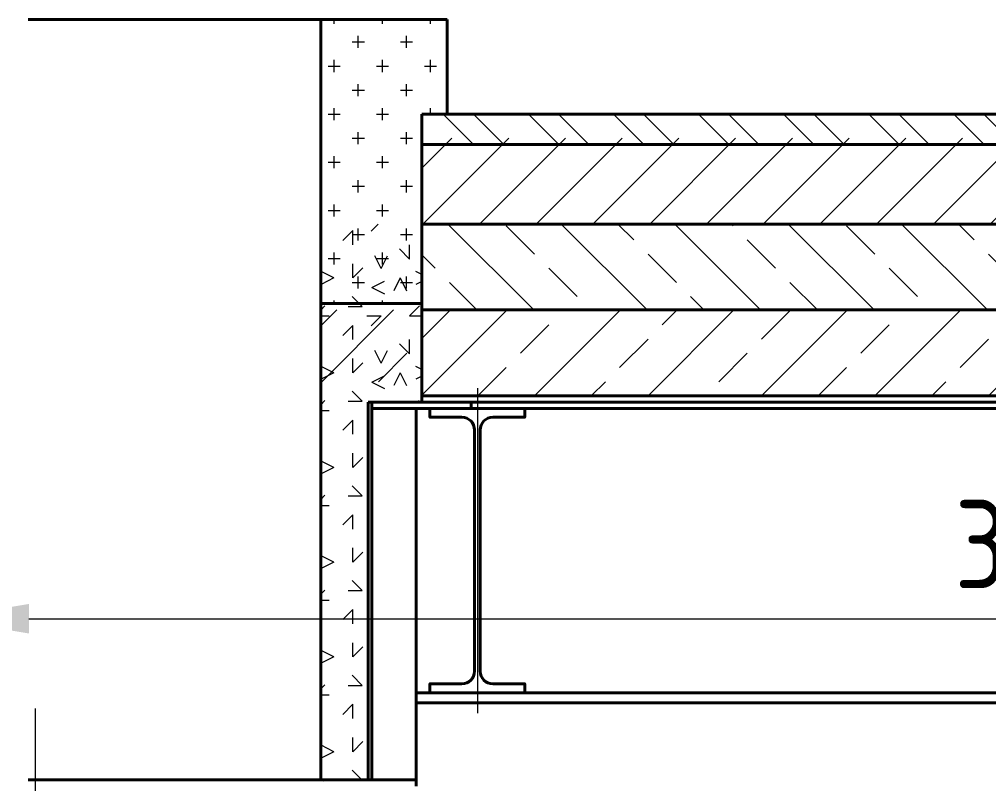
# Model space of a CAD drawing. Header units: millimetres. Extents: x 52110 to 400893, y -153728 to 31997.
# Drawn here: x 181362 to 182897, y -21140 to -19930 of the extents above; entities that cross this region are included whole.
import ezdxf

# ---------------------------------------------------------------- set-up
doc = ezdxf.new("R2010")
doc.units = ezdxf.units.MM
doc.header["$LTSCALE"] = 500
doc.linetypes.add('CENTER', pattern=[2, 1.25, -0.25, 0.25, -0.25])
for name, color, linetype, lineweight in [('POU', 4, 'Continuous', 20), ('SHI', 7, 'Continuous', 40), ('WEN', 3, 'Continuous', 20), ('ZHONG', 1, 'CENTER', 20)]:
    doc.layers.add(name, color=color, linetype=linetype, lineweight=lineweight)
doc.styles.add('GB', font='gbenor.shx', dxfattribs={"bigfont": 'gbcbig.shx'})
doc.dimstyles.new('ISO-25$0', dxfattribs={"dimscale": 40, "dimtxt": 3.5, "dimasz": 3.5, "dimexe": 1, "dimexo": 0.2, "dimgap": 1.2, "dimtad": 1, "dimtoh": 1, "dimdec": 1, "dimzin": 9, "dimdsep": 46, "dimtxsty": 'GB', "dimcen": 0, "dimclrd": 3, "dimclre": 3, "dimclrt": 256, "dimadec": 0, "dimazin": 2, "dimtfac": 1, "dimtdec": 1, "dimtix": 1, "dimtmove": 0, "dimatfit": 3, "dimldrblk": 'DOTSMALL', "dimfxl": 0, "dimlwd": -1, "dimlwe": 20, "dimarcsym": 0})

# ---------------------------------------------------------------- blocks, each defined once
blk = doc.blocks.new('zl')
at = {"layer": 'SHI'}
blk.add_lwpolyline([(165192.4527637831, 60829.4636644101), (165267.4527637831, 60829.4636644101), (165267.4527637831, 60843.4636644101), (165216.9527637831, 60843.4636644101, -0.4142135623730958), (165196.9527637831, 60863.4636644101), (165196.9527637831, 61245.4636644101, -0.4142135623730958), (165216.9527637831, 61265.4636644101), (165267.4527637831, 61265.4636644101), (165267.4527637831, 61279.4636644101), (165192.4527637831, 61279.4636644101), (165117.4527637831, 61279.4636644101), (165117.4527637831, 61265.4636644101), (165167.9527637831, 61265.4636644101, -0.4142135623730952), (165187.9527637831, 61245.4636644101), (165187.9527637831, 60863.4636644101, -0.4142135623730958), (165167.9527637831, 60843.4636644101), (165117.4527637831, 60843.4636644101), (165117.4527637831, 60829.4636644101)], format="xyb", close=True, dxfattribs=at)
at = {"layer": 'ZHONG'}
blk.add_line((165192.4527637831, 61311.44794256568), (165192.4527637831, 60797.03291673838), dxfattribs=at)
blk = doc.blocks.new('o1')
at = {"layer": 'POU'}
h = blk.add_hatch(dxfattribs=at)
h.set_pattern_fill('CROSS', color=256, scale=6, style=0)
h.set_pattern_definition([(0, (0, -78), (38.09999999999999, 38.09999999999999), [19.05, -57.15000000000001]), (90, (9.524999999999999, -87.525), (-38.09999999999999, 38.09999999999999), [19.05, -57.15000000000001])])
h.paths.add_polyline_path([(174082.5020149304, 69136.95760646253), (174242.5020149304, 69136.95760646253), (174242.5020149304, 69586.95760646215), (174042.5020149304, 69586.95760646215), (174042.5020149304, 69436.95760646215), (174082.5020149304, 69436.95760646215)])
h.paths.add_polyline_path([(175146.5020149304, 69136.95760646253), (175306.5020149304, 69136.95760646253), (175306.5020149304, 69436.95760646215), (175346.5020149304, 69436.95760646215), (175346.5020149304, 69586.95760646215), (175146.5020149304, 69586.95760646215)])
h = blk.add_hatch(dxfattribs=at)
h.set_pattern_fill('GEOL6', color=256, scale=150, style=0, pattern_type=2)
h.set_pattern_definition([(0, (30, 0), (150, 150), [22.5, -60, 22.5, -45]), (0, (82.5, 15), (150, 150), [22.5, -127.5]), (90, (90, 60), (-150, 150), [22.5, -30, 22.5, -75]), (90, (30, 90), (-150, 150), [22.5, -127.5]), (45, (90, 60), (1.665334536937735e-14, 150.0000000028537), [22.5, -104.77922061, 22.5, -62.35281373500001]), (135, (105, 15), (-150.0000000028537, 1.665334536937735e-14), [22.5, -83.56601718, 22.5, -83.56601718]), (225, (90, 135), (-3.33066907387547e-14, -150.0000000028537), [22.5, -189.6320343]), (225, (135, 0), (-3.33066907387547e-14, -150.0000000028537), [22.5, -189.6320343]), (26.5650512, (120, 45), (150.0000000000141, 6.000967223140918e-08), [22.5, -312.91019655]), (63.43494880000001, (135, 75), (6.000967223140918e-08, 150.0000000000141), [22.5, -312.91019655]), (116.5650512, (135, 75), (-6.000972219144529e-08, 150.0000000000141), [22.5, -312.91019655]), (153.4349488, (60, 60), (-150.0000000000141, 6.000968888475455e-08), [22.5, -312.91019655]), (206.5650512, (60, 60), (-150.0000000000141, -6.000964725139113e-08), [22.5, -312.91019655]), (243.4349488, (15, 60), (-6.000963059804576e-08, -150.0000000000141), [22.5, -312.91019655]), (296.5650512, (15, 60), (6.000970553809992e-08, -150.0000000000141), [22.5, -312.91019655]), (333.4349488, (120, 45), (150.0000000000141, -6.00097721514814e-08), [22.5, -312.91019655])])
h.paths.add_polyline_path([(174242.5020149304, 69262.95760646253), (174082.5020149304, 69262.95760646253), (174082.5020149304, 68980.9506276939), (174167.502223841, 68980.95062769392), (174167.502223841, 68380.95062769204), (174242.5020149304, 68380.95062769203)])
h.paths.add_polyline_path([(175306.5020149304, 69262.95760646253), (175146.5020149304, 69262.95760646253), (175146.5020149304, 68380.95062769206), (175221.5018060198, 68380.95062769204), (175221.5018060197, 68980.9506276939), (175306.5020149304, 68980.9506276939)])
at = {"layer": 'SHI'}
for p, q in [((174683.5020149307, 69586.95760646214), (175346.5020149304, 69586.95760646215)), ((175146.5020149304, 69586.95760646215), (175146.5020149304, 68382.95062769207)), ((175346.5020149304, 69586.95760646215), (175346.5020149304, 69436.95760646215)), ((175306.5020149304, 69436.95760646215), (175306.5020149304, 68980.95760646215)), ((175306.5020149304, 69436.95760646215), (175346.5020149304, 69436.95760646215)), ((175306.5020149304, 69136.95760646253), (175146.5020149304, 69136.95760646253)), ((175221.5018060198, 68382.95062769206), (175221.5018060197, 68980.95760646208)), ((175221.5018060197, 68980.95760646208), (175384.5018060198, 68980.95760646208)), ((175227.5018060198, 68382.95062769206), (175227.5018060198, 68980.95760646208)), ((175384.5018060198, 68970.95062769204), (175227.5018060198, 68970.95062769206)), ((175297.5018060198, 68372.95062769206), (175297.5018060198, 68970.95062769206)), ((175384.5018060198, 68980.95760646209), (175384.5018060198, 68970.95062769206)), ((175297.5018060198, 68382.95062769204), (174683.5020149307, 68382.95062769207))]:
    blk.add_line(p, q, dxfattribs=at)
at = {"layer": 'SHI', "xscale": -1}
blk.add_blockref('zl', (340586.9545698029, 7691.486963281961), dxfattribs=at)
blk = doc.blocks.new('SFC43')
at = {"layer": 'ZHONG'}
blk.add_line((174821.2091967136, 91714.32525918065), (174821.2091967136, 90641.32525918065), dxfattribs=at)
blk = doc.blocks.new('*D1220')
at = {"layer": 'Defpoints', "color": 0}
for p in [(184787.4086293275, -20879.37782029895), (181237.4086293274, -20916.50725345146), (184787.4086293275, -20916.50725345144)]:
    blk.add_point(p, dxfattribs=at)
at = {"layer": 'WEN', "color": 3, "linetype": 'ByBlock', "lineweight": 20}
for p, q in [((181237.4086293274, -20908.50725345146), (181237.4086293274, -20839.37782029895)), ((184787.4086293275, -20908.50725345144), (184787.4086293275, -20839.37782029895))]:
    blk.add_line(p, q, dxfattribs=at)
at = {"layer": 'WEN', "color": 3, "linetype": 'ByBlock'}
blk.add_line((181377.4086293274, -20879.37782029895), (184647.4086293275, -20879.37782029895), dxfattribs=at)
at = {"layer": 'WEN', "color": 3}
for points in [[(181377.4086293274, -20856.04448696561), (181377.4086293274, -20902.71115363228), (181237.4086293274, -20879.37782029895)], [(184647.4086293275, -20856.04448696561), (184647.4086293275, -20902.71115363228), (184787.4086293275, -20879.37782029895)]]:
    blk.add_solid(points, dxfattribs=at)
at = {"layer": 'WEN', "insert": (183012.4086293274, -20761.37782029895), "char_height": 140, "attachment_point": 5, "style": 'GB'}
blk.add_mtext('3550', dxfattribs=at)
blk = doc.blocks.new('_DotSmall')
at = {"color": 0, "linetype": 'ByBlock', "const_width": 0.5}
blk.add_lwpolyline([(-0.0625, 0, 1), (0.0625, 0, 1)], format="xyb", close=True, dxfattribs=at)

msp = doc.modelspace()

# ---------------------------------------------------------------- hatches: boundary and pattern name
at = {"layer": 'POU'}
h = msp.add_hatch(dxfattribs=at)
h.set_pattern_fill('STEEL', color=256, scale=30, angle=90, style=0)
h.set_pattern_definition([(135, (-3197.093385579356, -89527.40891736417), (-67.35192090801866, -67.35192090801864), []), (135, (-3244.718385579356, -89527.40891736417), (-67.35192090801866, -67.35192090801864), [])])
h.paths.add_polyline_path([(184325.4086293507, -20080.45131090196), (181999.4086293506, -20080.45131090207), (181999.4086293506, -20128.45131090206), (184325.4086293507, -20128.45131090196)])
h = msp.add_hatch(dxfattribs=at)
h.set_pattern_fill('ANSI31', color=256, scale=20, style=0)
h.set_pattern_definition([(45, (-3197.093385579356, -89517.40891736417), (-44.90128060534576, 44.90128060534577), [])])
h.paths.add_polyline_path([(181999.4086293506, -20118.45131090207), (181999.4086293506, -20254.45131090177), (184325.4086293507, -20254.45131090196), (184325.4086293507, -20118.45131090196)])
h = msp.add_hatch(dxfattribs=at)
h.set_pattern_fill('ANSI33', color=256, scale=20, angle=90, style=0)
h.set_pattern_definition([(135, (-3197.093385579356, -89517.40891736417), (-89.80256121069154, -89.80256121069152), []), (135, (-3197.093385579356, -89427.60631736417), (-89.80256121069154, -89.80256121069152), [63.5, -31.75])])
h.paths.add_polyline_path([(181999.4086293507, -20254.45131090177), (181999.4086293506, -20390.45131090204), (184325.4086293507, -20390.45131090196), (184325.4086293507, -20254.45131090194)])
h = msp.add_hatch(dxfattribs=at)
h.set_pattern_fill('ANSI33', color=256, scale=20, style=0)
h.set_pattern_definition([(45, (-3197.093385579356, -89517.40891736417), (-89.80256121069152, 89.80256121069154), []), (45, (-3107.29078557936, -89517.40891736417), (-89.80256121069152, 89.80256121069154), [63.5, -31.75])])
h.paths.add_polyline_path([(184325.4086293507, -20526.45131090202), (184325.4086293507, -20390.45131090193), (181839.4086293506, -20390.45131090204), (181839.4086293506, -20526.45131090207)])

# ---------------------------------------------------------------- linework, layer by layer
at = {"layer": 'SHI'}
for p, q in [((181999.4086293506, -20080.45131090207), (184325.4086293507, -20080.45131090196)), ((181999.4086293506, -20128.45131090206), (184325.4086293507, -20128.45131090196)), ((181999.4086293507, -20254.45131090207), (184325.4086293507, -20254.45131090196)), ((181999.4086293506, -20390.45131090204), (184325.4086293507, -20390.45131090193)), ((181999.4086293506, -20526.45131090213), (184325.4086293507, -20526.45131090202)), ((181999.4086293506, -20536.45131090213), (184427.4086293517, -20536.45131090202)), ((181999.4086293506, -20546.4582896724), (184379.4086293483, -20546.45828967238)), ((181990.40842044, -20996.45828967215), (184334.4088382613, -20996.45828967215)), ((181990.40842044, -21012.45828967215), (184334.4088382613, -21012.45828967215))]:
    msp.add_line(p, q, dxfattribs=at)

# ---------------------------------------------------------------- block references
for name, p in [('o1', (6692.906614420266, -89517.40891736423)), ('SFC43', (6566.199432613823, -112735.7765700804))]:
    msp.add_blockref(name, p, dxfattribs=at)

# ---------------------------------------------------------------- dimensions: what is measured, and where the dimension line sits
at = {"layer": 'WEN'}
dim = msp.add_linear_dim(base=(184787.4086293275, -20879.37782029895), p1=(181237.4086293274, -20916.50725345146), p2=(184787.4086293275, -20916.50725345144), dimstyle='ISO-25$0', override={"dimtmove": 1, "dimatfit": 0, "dimfxl": 1.8}, dxfattribs=at)
dim.commit()
dim.dimension.update_dxf_attribs({"geometry": '*D1220', "text_midpoint": (183012.4086293274, -20761.37782029895)})

doc.saveas('drawing.dxf')
